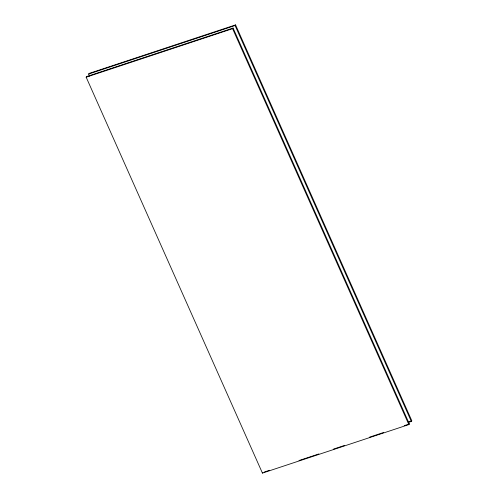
<?xml version="1.0" encoding="UTF-8"?>
<svg xmlns="http://www.w3.org/2000/svg" width="498" height="498" viewBox="0 0 498 498"><rect width="100%" height="100%" fill="white"/><g stroke="black" fill="none" stroke-linecap="round" stroke-linejoin="round"><path stroke-width="0.75" d="M86.16 77.184L86.658 76.555L233.083 28.05L409.356 423.96L408.858 424.595L262.434 473.1L86.16 77.184L232.585 28.679L233.083 28.05M89.596 76.169L88.644 74.04L89.142 73.405L235.566 24.9L411.84 420.816L411.342 421.445L408.397 422.422M88.644 74.04L235.068 25.529L235.566 24.9M262.434 473.1L262.932 472.471M408.895 421.787L411.099 421.059M264.401 471.986L269.555 470.274M298.987 460.526L318.851 453.946M333.567 449.072L344.604 445.411M369.622 437.126L383.603 432.494M404.202 425.666L409.356 423.96M235.068 25.529L411.342 421.445M232.585 28.679L408.858 424.595"/></g></svg>
